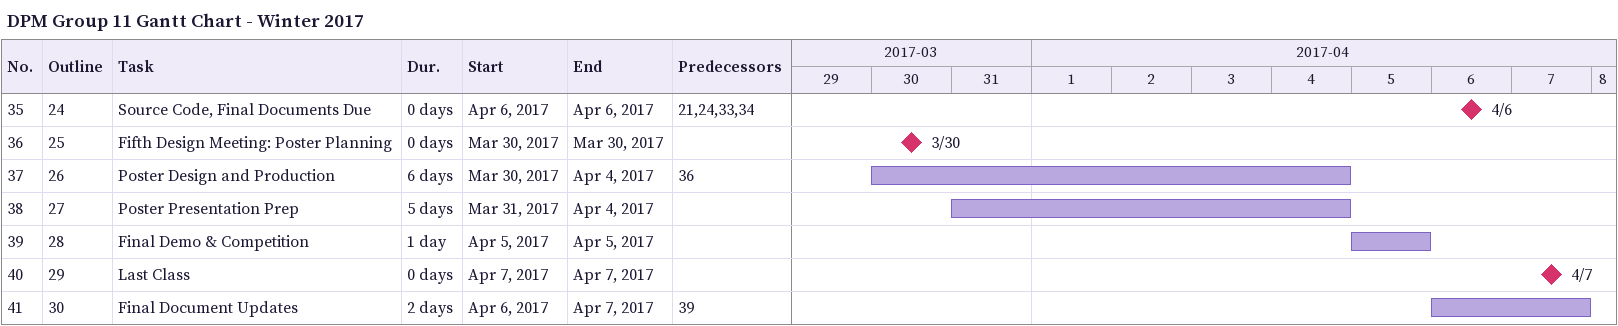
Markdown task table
DPM Group 11 Gantt Chart - Winter 2017

| ID | WBS | Task | Duration | Start | Finish | Predecessors |
|---|---|---|---|---|---|---|
| 35 | 24 | Source Code, Final Documents Due | 0d | 2017-04-06 | 2017-04-06 | 21, 24, 33, 34 |
| 36 | 25 | Fifth Design Meeting: Poster Planning | 0d | 2017-03-30 | 2017-03-30 |  |
| 37 | 26 | Poster Design and Production | 6d | 2017-03-30 | 2017-04-04 | 36 |
| 38 | 27 | Poster Presentation Prep | 5d | 2017-03-31 | 2017-04-04 |  |
| 39 | 28 | Final Demo & Competition | 1d | 2017-04-05 | 2017-04-05 |  |
| 40 | 29 | Last Class | 0d | 2017-04-07 | 2017-04-07 |  |
| 41 | 30 | Final Document Updates | 2d | 2017-04-06 | 2017-04-07 | 39 |
